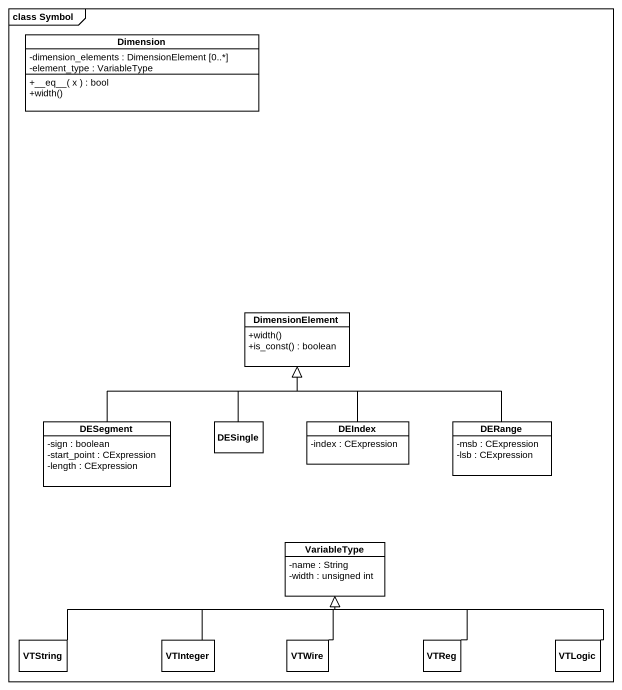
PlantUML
@startuml
mainframe class Symbol
hide circle
hide empty members
skinparam classAttributeIconSize 0
class Dimension {
  -dimension_elements : DimensionElement [0..*]
  -element_type : VariableType
  +~__eq~__( x ) : bool
  +width()
}
class DimensionElement {
  +width()
  +is_const() : boolean
}
class DESegment {
  -sign : boolean
  -start_point : CExpression
  -length : CExpression
}
class DESingle
class DEIndex {
  -index : CExpression
}
class DERange {
  -msb : CExpression
  -lsb : CExpression
}
class VariableType {
  -name : String
  -width : unsigned int
}
class VTString
class VTInteger
class VTWire
class VTReg
class VTLogic
DESegment -up-|> DimensionElement
DESingle -up-|> DimensionElement
DEIndex -up-|> DimensionElement
DERange -left-|> DimensionElement
VTString -right-|> VariableType
VTInteger -right-|> VariableType
VTWire -up-|> VariableType
VTReg -up-|> VariableType
VTLogic -left-|> VariableType
@enduml
